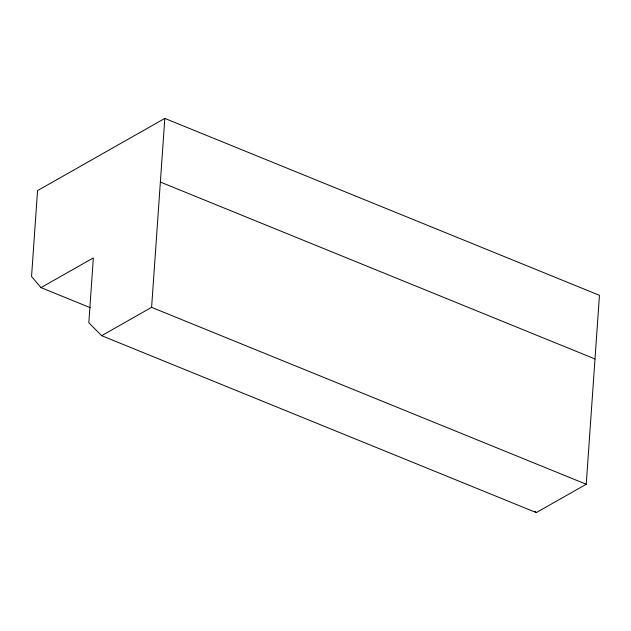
<?xml version="1.0" encoding="UTF-8"?>
<svg xmlns="http://www.w3.org/2000/svg" width="631" height="631" viewBox="0 0 631 631"><rect width="100%" height="100%" fill="white"/><g stroke="black" fill="none" stroke-linecap="round" stroke-linejoin="round"><path stroke-width="0.95" d="M101.654 335.684L151.606 307.344L164.817 118.407L599.45 295.316L586.238 484.253L536.287 512.593L101.654 335.684L88.821 322.764L93.356 257.921L40.999 287.626L31.55 276.488L37.552 190.609L164.817 118.407M160.369 182.067L595.001 358.976M151.606 307.344L586.238 484.253M40.999 287.626L90.304 307.699M534.938 511.236L536.287 512.593"/></g></svg>
